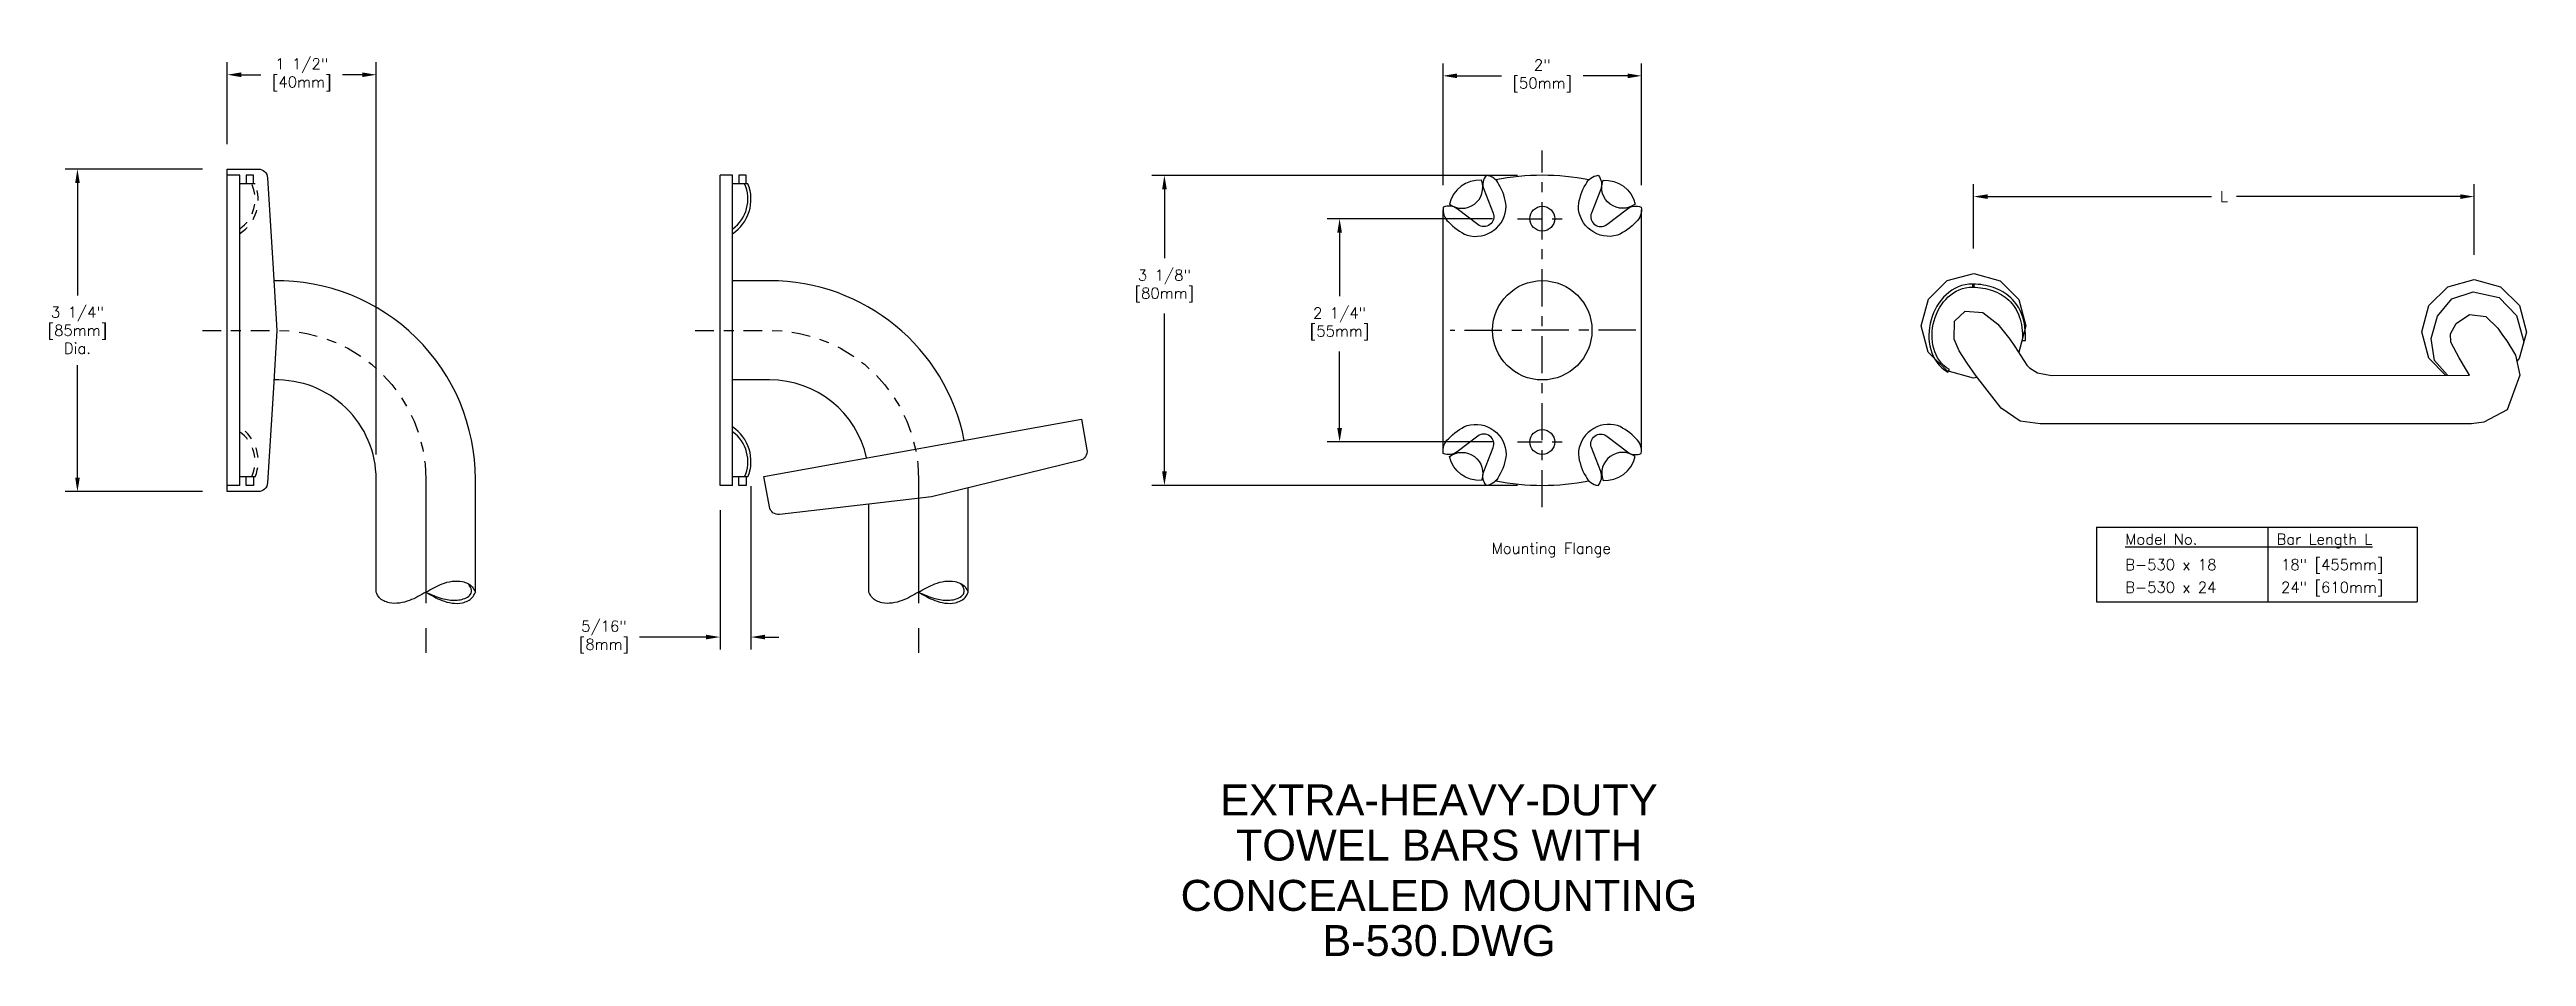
# Model space of a CAD drawing. Extents: x -10.5 to 14.5, y 3.4 to 12.5.
import ezdxf
from ezdxf.enums import TextEntityAlignment as Align

# ---------------------------------------------------------------- set-up
doc = ezdxf.new("R2010")
doc.units = 0
doc.header["$MEASUREMENT"] = 0
doc.header["$PDMODE"] = 35
doc.header["$PDSIZE"] = 0.000315
for name, pattern in [('CENTER', [2, 1.25, -0.25, 0.25, -0.25]), ('CENTER2', [1.125, 0.75, -0.125, 0.125, -0.125]), ('HIDDEN2', [0.1875, 0.125, -0.0625])]:
    doc.linetypes.add(name, pattern=pattern)
doc.layers.get('0').update_dxf_attribs({"linetype": 'CONTINUOUS'})
doc.layers.get('DEFPOINTS').update_dxf_attribs({"linetype": 'CONTINUOUS'})
for name, color, linetype in [('DETAIL', 4, 'CONTINUOUS'), ('DIM', 1, 'CONTINUOUS'), ('TEXT', 2, 'CONTINUOUS')]:
    doc.layers.add(name, color=color, linetype=linetype)
doc.styles.add('ARIAL_5', font='ARIAL.TTF', dxfattribs={"height": 5})
doc.styles.add('DIM_S_5', font='simplex.shx', dxfattribs={"height": 0.109375})
doc.dimstyles.new('DIM_S_7', dxfattribs={"dimtxt": 0.12, "dimasz": 0.140625, "dimexe": 0.125, "dimexo": 0.25, "dimgap": 0.09375, "dimtad": 0, "dimtih": 1, "dimtoh": 1, "dimdec": 4, "dimrnd": 0.0625, "dimzin": 4, "dimtxsty": 'DIM_S_5', "dimcen": 0.09375, "dimaunit": 1, "dimazin": 3, "dimtfac": 1, "dimtdec": 4, "dimtofl": 0, "dimtmove": 0, "dimatfit": 3, "dimtolj": 1, "dimtzin": 0})

# ---------------------------------------------------------------- blocks, each defined once
blk = doc.blocks.new('*D7')
at = {"color": 0, "linetype": 'BYBLOCK'}
for p, q in [((-8.687, 11.573), (-8.687, 12.399)), ((-8.547, 12.274), (-8.349, 12.274)), ((-7.328, 12.274), (-7.526, 12.274)), ((-7.187, 8.448), (-7.187, 12.399))]:
    blk.add_line(p, q, dxfattribs=at)
for points in [[(-8.547, 12.297), (-8.547, 12.25), (-8.687, 12.274)], [(-7.328, 12.297), (-7.328, 12.25), (-7.187, 12.274)]]:
    blk.add_solid(points, dxfattribs=at)
at = {"layer": 'DEFPOINTS', "color": 0, "linetype": 'BYBLOCK'}
for p in [(-7.187, 12.274), (-8.687, 11.323), (-7.187, 8.198)]:
    blk.add_point(p, dxfattribs=at)
at = {"color": 0, "linetype": 'BYBLOCK', "insert": (-7.937, 12.274), "char_height": 0.1094, "attachment_point": 5, "style": 'DIM_S_5'}
blk.add_mtext('\\A1;1 1/2"\\P[40mm]', dxfattribs=at)
blk = doc.blocks.new('*D6')
at = {"color": 0, "linetype": 'BYBLOCK'}
for p, q in [((-8.937, 11.323), (-10.322, 11.323)), ((-10.197, 11.182), (-10.197, 10.049)), ((-10.197, 8.214), (-10.197, 9.346)), ((-8.937, 8.073), (-10.322, 8.073))]:
    blk.add_line(p, q, dxfattribs=at)
for points in [[(-10.22, 11.182), (-10.173, 11.182), (-10.197, 11.323)], [(-10.22, 8.214), (-10.173, 8.214), (-10.197, 8.073)]]:
    blk.add_solid(points, dxfattribs=at)
at = {"layer": 'DEFPOINTS', "color": 0, "linetype": 'BYBLOCK'}
for p in [(-8.687, 11.323), (-10.197, 8.073), (-8.687, 8.073)]:
    blk.add_point(p, dxfattribs=at)
at = {"color": 0, "linetype": 'BYBLOCK', "insert": (-10.197, 9.698), "char_height": 0.1094, "attachment_point": 5, "style": 'DIM_S_5'}
blk.add_mtext('\\A1;3 1/4"\\P[85mm]\\PDia.', dxfattribs=at)
blk = doc.blocks.new('*D5')
at = {"color": 0, "linetype": 'BYBLOCK'}
for p, q in [((-3.411, 8.128), (-3.411, 6.482)), ((-3.723, 7.885), (-3.723, 6.482)), ((-3.864, 6.607), (-4.533, 6.607)), ((-3.27, 6.607), (-3.13, 6.607))]:
    blk.add_line(p, q, dxfattribs=at)
for points in [[(-3.864, 6.63), (-3.864, 6.583), (-3.723, 6.607)], [(-3.27, 6.63), (-3.27, 6.583), (-3.411, 6.607)]]:
    blk.add_solid(points, dxfattribs=at)
at = {"layer": 'DEFPOINTS', "color": 0, "linetype": 'BYBLOCK'}
for p in [(-3.411, 8.378), (-3.723, 8.135), (-3.411, 6.607)]:
    blk.add_point(p, dxfattribs=at)
at = {"color": 0, "linetype": 'BYBLOCK', "insert": (-4.892, 6.607), "char_height": 0.1094, "attachment_point": 5, "style": 'DIM_S_5'}
blk.add_mtext('\\A1;5/16"\\P[8mm]', dxfattribs=at)
blk = doc.blocks.new('*D4')
at = {"color": 0, "linetype": 'BYBLOCK'}
for p, q in [((3.561, 11.161), (3.561, 12.388)), ((3.702, 12.263), (4.15, 12.263)), ((5.421, 12.263), (4.973, 12.263)), ((5.561, 11.161), (5.561, 12.388))]:
    blk.add_line(p, q, dxfattribs=at)
for points in [[(3.702, 12.286), (3.702, 12.239), (3.561, 12.263)], [(5.421, 12.286), (5.421, 12.239), (5.561, 12.263)]]:
    blk.add_solid(points, dxfattribs=at)
at = {"layer": 'DEFPOINTS', "color": 0, "linetype": 'BYBLOCK'}
for p in [(5.561, 12.263), (3.561, 10.911), (5.561, 10.911)]:
    blk.add_point(p, dxfattribs=at)
at = {"color": 0, "linetype": 'BYBLOCK', "insert": (4.561, 12.263), "char_height": 0.1094, "attachment_point": 5, "style": 'DIM_S_5'}
blk.add_mtext('\\A1;2"\\P[50mm]', dxfattribs=at)
blk = doc.blocks.new('*D3')
at = {"color": 0, "linetype": 'BYBLOCK'}
for p, q in [((4.311, 11.26), (0.629, 11.26)), ((0.754, 11.12), (0.754, 10.424)), ((0.754, 8.276), (0.754, 9.866)), ((4.311, 8.135), (0.629, 8.135))]:
    blk.add_line(p, q, dxfattribs=at)
for points in [[(0.731, 11.12), (0.778, 11.12), (0.754, 11.26)], [(0.731, 8.276), (0.778, 8.276), (0.754, 8.135)]]:
    blk.add_solid(points, dxfattribs=at)
at = {"layer": 'DEFPOINTS', "color": 0, "linetype": 'BYBLOCK'}
for p in [(4.561, 11.26), (0.754, 8.135), (4.561, 8.135)]:
    blk.add_point(p, dxfattribs=at)
at = {"color": 0, "linetype": 'BYBLOCK', "insert": (0.754, 10.145), "char_height": 0.1094, "attachment_point": 5, "style": 'DIM_S_5'}
blk.add_mtext('\\A1;3 1/8"\\P[80mm]', dxfattribs=at)
blk = doc.blocks.new('*D2')
at = {"color": 0, "linetype": 'BYBLOCK'}
for p, q in [((4.061, 10.823), (2.394, 10.823)), ((2.519, 10.682), (2.519, 10.042)), ((2.519, 8.714), (2.519, 9.485)), ((4.061, 8.573), (2.394, 8.573))]:
    blk.add_line(p, q, dxfattribs=at)
for points in [[(2.496, 10.682), (2.543, 10.682), (2.519, 10.823)], [(2.496, 8.714), (2.543, 8.714), (2.519, 8.573)]]:
    blk.add_solid(points, dxfattribs=at)
at = {"layer": 'DEFPOINTS', "color": 0, "linetype": 'BYBLOCK'}
for p in [(4.311, 10.823), (2.519, 8.573), (4.311, 8.573)]:
    blk.add_point(p, dxfattribs=at)
at = {"color": 0, "linetype": 'BYBLOCK', "insert": (2.519, 9.763), "char_height": 0.1094, "attachment_point": 5, "style": 'DIM_S_5'}
blk.add_mtext('\\A1;2 1/4"\\P[55mm]', dxfattribs=at)
blk = doc.blocks.new('TBLK_TX')
blk = doc.blocks.new('*D1')
at = {"color": 0, "linetype": 'BYBLOCK'}
for p, q in [((8.907, 10.521), (8.907, 11.171)), ((9.048, 11.046), (11.304, 11.046)), ((13.809, 11.046), (11.554, 11.046)), ((13.95, 10.459), (13.95, 11.171))]:
    blk.add_line(p, q, dxfattribs=at)
for points in [[(9.048, 11.069), (9.048, 11.022), (8.907, 11.046)], [(13.809, 11.069), (13.809, 11.022), (13.95, 11.046)]]:
    blk.add_solid(points, dxfattribs=at)
at = {"layer": 'DEFPOINTS', "color": 0, "linetype": 'BYBLOCK'}
for p in [(13.95, 11.046), (8.907, 10.271), (13.95, 10.209)]:
    blk.add_point(p, dxfattribs=at)
at = {"color": 0, "linetype": 'BYBLOCK', "insert": (11.429, 11.046), "char_height": 0.1094, "attachment_point": 5, "style": 'DIM_S_5'}
blk.add_mtext('\\A1;L', dxfattribs=at)

msp = doc.modelspace()

# ---------------------------------------------------------------- linework, layer by layer
at = {"layer": 'DETAIL', "linetype": 'CENTER2', "ltscale": 0.5}
msp.add_line((4.56114, 7.91479), (4.56114, 11.50862), dxfattribs=at)
at = {"layer": 'DETAIL', "linetype": 'CONTINUOUS'}
for p, q in [((-8.56247, 11.2604), (-8.68747, 11.2604)), ((-8.68747, 8.1354), (-8.68747, 11.2604)), ((-8.56247, 8.1354), (-8.56247, 11.2604)), ((-8.49647, 11.2604), (-8.49647, 11.17535)), ((-8.42366, 11.2604), (-8.49647, 11.2604)), ((-8.42366, 11.17535), (-8.42366, 11.2604)), ((-3.72297, 8.1354), (-3.72297, 11.2604)), ((-3.59797, 11.2604), (-3.72297, 11.2604)), ((-3.59797, 8.1354), (-3.59797, 11.2604)), ((-3.45916, 11.2604), (-3.53197, 11.2604)), ((-3.53197, 11.2604), (-3.53197, 11.17535)), ((-3.45916, 11.17535), (-3.45916, 11.2604)), ((-8.40632, 11.17535), (-8.56247, 11.17535)), ((-3.44182, 11.17535), (-3.59797, 11.17535)), ((3.56114, 8.48514), (3.56114, 10.91067)), ((5.56114, 8.48514), (5.56114, 10.91067)), ((-3.22297, 10.1979), (-3.59797, 10.1979)), ((-3.22297, 9.1979), (-3.59797, 9.1979)), ((-8.56247, 8.1354), (-8.68747, 8.1354)), ((-8.40632, 8.22046), (-8.56247, 8.22046)), ((-8.49647, 8.1354), (-8.49647, 8.22046)), ((-8.42366, 8.1354), (-8.49647, 8.1354)), ((-8.42366, 8.22046), (-8.42366, 8.1354)), ((-7.18747, 7.05894), (-7.18747, 8.1979)), ((-6.18747, 7.05894), (-6.18747, 8.1979)), ((-3.59797, 8.1354), (-3.72297, 8.1354)), ((-3.44182, 8.22046), (-3.59797, 8.22046)), ((-3.53197, 8.1354), (-3.53197, 8.22046)), ((-3.45916, 8.1354), (-3.53197, 8.1354)), ((-3.45916, 8.22046), (-3.45916, 8.1354)), ((-1.22297, 7.05894), (-1.22297, 8.11177)), ((-2.22297, 7.05894), (-2.22297, 7.94766))]:
    msp.add_line(p, q, dxfattribs=at)
at = {"layer": 'DETAIL', "linetype": 'CENTER2', "ltscale": 0.333333}
for p, q in [((4.31114, 10.8229), (4.81114, 10.8229)), ((4.31114, 8.5729), (4.81114, 8.5729))]:
    msp.add_line(p, q, dxfattribs=at)
at = {"layer": 'DETAIL', "linetype": 'CENTER'}
for p, q in [((-6.68747, 8.1979), (-6.68747, 6.43822)), ((-1.72297, 8.1979), (-1.72297, 6.43822))]:
    msp.add_line(p, q, dxfattribs=at)
at = {"layer": 'DETAIL', "linetype": 'CONTINUOUS'}
for points in [[(-8.22624, 9.06355), (-8.28139, 8.16094, -0.3964495), (-8.37497, 8.0729), (-8.68747, 8.0729), (-8.68747, 11.3229), (-8.37497, 11.3229, -0.3964495), (-8.28139, 11.23487), (-8.22538, 10.31831)], [(-2.22459, 7.94747), (-3.12273, 7.84205, -0.3964495), (-3.22593, 7.91857), (-3.28122, 8.22615), (-0.0825, 8.80118), (-0.0272, 8.49361, -0.3964495), (-0.09729, 8.38593), (-0.98948, 8.16864)]]:
    msp.add_lwpolyline(points, format="xyb", dxfattribs=at)
for points in [[(3.91227, 10.764), (3.70396, 10.92274, 0.276967), (3.56354, 10.93837, 0.25931741), (3.61466, 10.79105, 0.10634493), (3.80383, 10.65632, 0.48916198), (4.19782, 10.94872, 0.10634493), (4.12367, 11.16881, 0.25931741), (3.99748, 11.2604, 0.28064284), (3.97242, 11.11973), (4.06582, 10.87959, -0.75741288)], [(5.21, 10.764), (5.41831, 10.92274, -0.276967), (5.55873, 10.93837, -0.25931741), (5.50761, 10.79105, -0.10634493), (5.31844, 10.65632, -0.48916198), (4.92445, 10.94872, -0.10634493), (4.9986, 11.16881, -0.25931741), (5.12479, 11.2604, -0.28064284), (5.14985, 11.11973), (5.05645, 10.87959, 0.75741288)], [(3.62527, 10.97039, 0.74915081), (3.94895, 11.2106, 0.36823816)], [(5.497, 10.97039, -0.74915081), (5.17332, 11.2106, -0.36823816)], [(3.91227, 8.63181), (3.70396, 8.47307, -0.276967), (3.56354, 8.45744, -0.25931741), (3.61466, 8.60476, -0.10634493), (3.80383, 8.73949, -0.48916198), (4.19782, 8.44709, -0.10634493), (4.12367, 8.227, -0.25931741), (3.99748, 8.1354, -0.28064284), (3.97242, 8.27608), (4.06582, 8.51622, 0.75741288)], [(5.21, 8.63181), (5.41831, 8.47307, 0.276967), (5.55873, 8.45744, 0.25931741), (5.50761, 8.60476, 0.10634493), (5.31844, 8.73949, 0.48916198), (4.92445, 8.44709, 0.10634493), (4.9986, 8.227, 0.25931741), (5.12479, 8.1354, 0.28064284), (5.14985, 8.27608), (5.05645, 8.51622, -0.75741288)], [(3.62527, 8.42542, -0.74915081), (3.94895, 8.18521, -0.36823816)], [(5.497, 8.42542, 0.74915081), (5.17332, 8.18521, 0.36823816)]]:
    msp.add_lwpolyline(points, format="xyb", close=True, dxfattribs=at)
for points in [[(-8.22538, 10.31831), (-8.18747, 9.6979), (-8.22624, 9.06355)], [(8.37862, 9.74448), (8.45122, 10.01052), (8.64094, 10.19935), (8.90745, 10.27082)], [(8.90745, 10.27082), (9.1737, 10.19828), (9.36267, 10.00871), (9.43419, 9.74237)], [(13.42101, 9.68262), (13.4936, 9.94867), (13.68332, 10.13749), (13.94984, 10.20896)], [(13.68043, 9.24643), (13.55049, 9.39429), (13.51586, 9.61606), (13.57915, 9.83987), (13.72529, 10.01396), (13.93923, 10.08656)], [(13.93923, 10.08656), (14.2007, 10.02888), (14.37521, 9.84662), (14.45007, 9.58338)], [(13.94984, 10.20896), (14.21608, 10.13642), (14.40505, 9.94685), (14.47658, 9.68051)], [(8.90536, 9.21608), (8.63912, 9.28862), (8.45015, 9.47818), (8.37862, 9.74448)], [(13.90208, 9.24663), (13.87182, 9.29661), (13.80025, 9.42033), (13.71616, 9.57847), (13.71171, 9.6625), (13.76951, 9.76712), (13.90331, 9.85777), (14.06759, 9.83597), (14.18792, 9.71985), (14.23463, 9.64993), (14.2802, 9.59344), (14.36476, 9.4471), (14.41007, 9.24558), (14.28318, 8.89768), (14.0486, 8.77248), (13.92238, 8.75605), (9.57885, 8.75605), (9.375, 8.78111), (9.18506, 8.91509), (8.92615, 9.24618), (8.84087, 9.36629), (8.76121, 9.49006), (8.7092, 9.60915), (8.71458, 9.79052), (8.82265, 9.89099), (9, 9.87793), (9.15217, 9.76137), (9.27204, 9.61037), (9.32065, 9.53546), (9.44407, 9.34651), (9.46941, 9.31966), (9.55005, 9.2698), (9.69289, 9.24295)], [(9.43419, 9.74237), (9.3616, 9.47636), (9.36018, 9.47494)], [(13.66188, 9.24642), (13.49253, 9.41631), (13.42101, 9.68262)], [(14.47658, 9.68051), (14.40398, 9.4145), (14.37792, 9.38856)], [(8.94201, 9.22591), (8.90536, 9.21608)], [(-0.98948, 8.16864), (-1.59339, 8.02156), (-2.22459, 7.94747)]]:
    msp.add_lwpolyline(points, dxfattribs=at)
for points in [[(8.89702, 10.1639), (8.85822, 10.16256), (8.8207, 10.15726), (8.78464, 10.14835), (8.7501, 10.13598), (8.71714, 10.12045), (8.68593, 10.10193), (8.65649, 10.08068), (8.62885, 10.05692), (8.60308, 10.03082), (8.57919, 10.00272), (8.55733, 9.97272), (8.53739, 9.94105), (8.51955, 9.90802), (8.50386, 9.87369), (8.49028, 9.83833), (8.47891, 9.80213), (8.46978, 9.76526), (8.46299, 9.72796), (8.45858, 9.69046), (8.45663, 9.65288), (8.45721, 9.61556), (8.4603, 9.57854), (8.46606, 9.54205), (8.47455, 9.50636), (8.48576, 9.4716), (8.49988, 9.43809), (8.5169, 9.40596), (8.53695, 9.37553), (8.56002, 9.34692), (8.58614, 9.32044), (8.61541, 9.29637), (8.64787, 9.27482), (8.66366, 9.30153), (8.63386, 9.32126), (8.60703, 9.34339), (8.58307, 9.36756), (8.56195, 9.39373), (8.54362, 9.42175), (8.52793, 9.45133), (8.51489, 9.48239), (8.5044, 9.51463), (8.49652, 9.54799), (8.49113, 9.58217), (8.48817, 9.61704), (8.4877, 9.65238), (8.48955, 9.68791), (8.49371, 9.72346), (8.50013, 9.75883), (8.50876, 9.79376), (8.51953, 9.82812), (8.53238, 9.86168), (8.54735, 9.89418), (8.56422, 9.92552), (8.58294, 9.95536), (8.60358, 9.98354), (8.62591, 10.00993), (8.64997, 10.03422), (8.67566, 10.05629), (8.70293, 10.07597), (8.7317, 10.09301), (8.76186, 10.10731), (8.79349, 10.11861), (8.82652, 10.12679), (8.86089, 10.13159), (8.89666, 10.13294), (8.89854, 10.13301), (8.9003, 10.13325), (8.90193, 10.13365), (8.90344, 10.13419), (8.90485, 10.13488), (8.90612, 10.13569), (8.90729, 10.13661), (8.90833, 10.13764), (8.90924, 10.13877), (8.91005, 10.13997), (8.91073, 10.14123), (8.91128, 10.14257), (8.91173, 10.14395), (8.91205, 10.14536), (8.91224, 10.1468), (8.91232, 10.14824), (8.91228, 10.1497), (8.91212, 10.15114), (8.91182, 10.15255), (8.91142, 10.15394), (8.9109, 10.15529), (8.91025, 10.15656), (8.90947, 10.15778), (8.90858, 10.15894), (8.90757, 10.15999), (8.90643, 10.16093), (8.90517, 10.16178), (8.90378, 10.1625), (8.90228, 10.16307), (8.90064, 10.16351), (8.8989, 10.16379)], [(9.42848, 9.59433), (9.4297, 9.63028), (9.42927, 9.66494), (9.42739, 9.69845), (9.42396, 9.73076), (9.41909, 9.76179), (9.41287, 9.79172), (9.4052, 9.82038), (9.39624, 9.84789), (9.38592, 9.87422), (9.3744, 9.89928), (9.36167, 9.92319), (9.34775, 9.94601), (9.3327, 9.96752), (9.31664, 9.98792), (9.29951, 10.00711), (9.28137, 10.02519), (9.26233, 10.0421), (9.24241, 10.05785), (9.22163, 10.07244), (9.20007, 10.0859), (9.17783, 10.09827), (9.15483, 10.10948), (9.13125, 10.11963), (9.10705, 10.12869), (9.08229, 10.13673), (9.057, 10.14367), (9.0313, 10.14956), (9.00508, 10.15444), (8.97854, 10.15833), (8.95168, 10.1612), (8.92446, 10.16303), (8.89702, 10.1639), (8.89666, 10.13294), (8.92299, 10.13206), (8.94902, 10.13023), (8.97477, 10.1275), (9.00011, 10.12384), (9.02497, 10.1192), (9.04948, 10.11357), (9.07344, 10.10698), (9.09684, 10.09945), (9.1197, 10.09086), (9.14195, 10.08132), (9.16351, 10.07072), (9.18442, 10.05918), (9.20451, 10.04658), (9.22385, 10.03296), (9.24241, 10.0183), (9.26012, 10.00261), (9.27692, 9.98586), (9.29283, 9.96799), (9.30781, 9.94907), (9.32179, 9.929), (9.33473, 9.9079), (9.3466, 9.88558), (9.35739, 9.86206), (9.36699, 9.83746), (9.37546, 9.81164), (9.38266, 9.78456), (9.38862, 9.75633), (9.39324, 9.72676), (9.39643, 9.69601), (9.3983, 9.66397), (9.39862, 9.63053), (9.39751, 9.59591)], [(9.69289, 9.24295), (13.90208, 9.24663), (13.87182, 9.29661), (13.80025, 9.42033), (13.71616, 9.57847), (13.71171, 9.6625), (13.76951, 9.76712), (13.90331, 9.85777), (14.06759, 9.83597), (14.18792, 9.71985), (14.23463, 9.64993), (14.2802, 9.59344), (14.36476, 9.4471), (14.41007, 9.24558), (14.28318, 8.89768), (14.0486, 8.77248), (13.92238, 8.75605), (9.57885, 8.75605), (9.375, 8.78111), (9.18506, 8.91509), (8.92615, 9.24618), (8.84087, 9.36629), (8.76121, 9.49006), (8.7092, 9.60915), (8.71458, 9.79052), (8.82265, 9.89099), (9, 9.87793), (9.15217, 9.76137), (9.27204, 9.61037), (9.32065, 9.53546), (9.44407, 9.34651), (9.46941, 9.31966), (9.55005, 9.2698)]]:
    msp.add_lwpolyline(points, close=True, dxfattribs=at)
at = {"layer": 'DETAIL', "linetype": 'CENTER2', "ltscale": 0.25, "flags": 128}
for points in [[(-8.93747, 9.6979), (-8.18747, 9.6979, -0.41421356), (-6.68747, 8.1979, -0.32860433)], [(-3.97297, 9.6979), (-3.22297, 9.6979, -0.41421356), (-1.72297, 8.1979, -0.32860433)]]:
    msp.add_lwpolyline(points, format="xyb", dxfattribs=at)
at = {"layer": 'DETAIL', "linetype": 'CENTER2', "ltscale": 0.5}
msp.add_lwpolyline([(5.5037, 9.69875), (3.63477, 9.69734)], dxfattribs=at)
at = {"layer": 'DETAIL', "linetype": 'CONTINUOUS'}
for centre, radius in [((4.56114, 10.8229), 0.125), ((4.56114, 9.69804), 0.5005), ((4.56114, 8.5729), 0.125)]:
    msp.add_circle(centre, radius, dxfattribs=at)
for centre, radius, start, end in [((4.56114, 8.85668), 2.40372, 78.746331, 101.253669), ((-3.82692, 11.0183), 0.4159, 303.401244, 22.188129), ((-3.81256, 11.02057), 0.37, 305.448644, 24.729815), ((-3.82692, 8.37751), 0.4159, 337.811871, 56.598756), ((-3.81256, 8.37523), 0.37, 335.270185, 54.551356), ((4.56114, 10.53913), 2.40372, 258.746331, 281.253669)]:
    msp.add_arc(centre, radius, start, end, dxfattribs=at)
at = {"layer": 'DETAIL', "linetype": 'HIDDEN2', "ltscale": 0.5}
for centre, radius, start, end in [((-8.77706, 11.02057), 0.37, 305.448644, 24.729815), ((-8.79143, 11.0183), 0.4159, 303.401244, 22.188129), ((-8.79143, 8.37751), 0.4159, 337.811871, 56.598756), ((-8.77706, 8.37523), 0.37, 335.270185, 54.551356)]:
    msp.add_arc(centre, radius, start, end, dxfattribs=at)
at = {"layer": 'DETAIL', "ltscale": 0.5}
for centre, radius, start, end in [((-8.18747, 8.1979), 2, 0, 90.874887), ((-3.22297, 8.1979), 2, 11.282901, 90), ((-8.18747, 8.1979), 1, 0, 91.752433), ((-3.22297, 8.1979), 1, 12.375003, 90)]:
    msp.add_arc(centre, radius, start, end, dxfattribs=at)
at = {"layer": 'DETAIL', "linetype": 'CONTINUOUS'}
for points in [[(-6.68747, 7.05894), (-6.85127, 6.97572), (-7.05686, 6.95248), (-7.1556, 7.00479), (-7.18747, 7.05894)], [(-6.68747, 7.05894), (-6.52368, 7.14216), (-6.31808, 7.1654), (-6.21934, 7.11308), (-6.18747, 7.05894)], [(-6.68747, 7.05894), (-6.52368, 6.97572), (-6.31808, 6.95248), (-6.21934, 7.00479), (-6.18747, 7.05894)], [(-1.72297, 7.05894), (-1.88676, 6.97572), (-2.09236, 6.95248), (-2.1911, 7.00479), (-2.22297, 7.05894)], [(-1.72297, 7.05894), (-1.55918, 7.14216), (-1.35358, 7.1654), (-1.25484, 7.11308), (-1.22297, 7.05894)], [(-1.72297, 7.05894), (-1.55918, 6.97572), (-1.35358, 6.95248), (-1.25484, 7.00479), (-1.22297, 7.05894)]]:
    msp.add_spline(points, degree=3, dxfattribs=at)
for points in [[(-6.68747, 7.05894), (-6.63378, 7.035), (-6.53661, 6.99169), (-6.39087, 6.96953), (-6.28374, 6.99182), (-6.21877, 7.04715), (-6.23082, 7.10748), (-6.25293, 7.13524), (-6.26211, 7.14589)], [(-1.72297, 7.05894), (-1.66928, 7.035), (-1.57211, 6.99169), (-1.42636, 6.96953), (-1.31923, 6.99182), (-1.25426, 7.04715), (-1.26631, 7.10748), (-1.28843, 7.13524), (-1.2976, 7.14589)]]:
    msp.add_open_spline(points, degree=3, knots=[0, 0, 0, 0, 0.174848314, 0.316426842, 0.444395973, 0.501946504, 0.565804876, 0.608727738, 0.608727738, 0.608727738, 0.608727738], dxfattribs=at)
at = {"layer": 'DIM', "linetype": 'CONTINUOUS'}
for p, q in [((10.14503, 7.7157), (10.14503, 6.96109)), ((10.14503, 7.7157), (13.37572, 7.7157)), ((11.87051, 7.7157), (11.87051, 6.96109)), ((13.37572, 7.7157), (13.37572, 6.96109)), ((10.14503, 6.96109), (13.37572, 6.96109))]:
    msp.add_line(p, q, dxfattribs=at)

# ---------------------------------------------------------------- block references
at = {"layer": 'TEXT', "linetype": 'CONTINUOUS'}
ref = msp.add_blockref('TBLK_TX', (3.52019, 4.80943), dxfattribs=dict(at, xscale=0.06240000000000001, yscale=0.06240000000000001, zscale=0.06240000000000001))
ref.add_attrib('TITLE', 'EXTRA-HEAVY-DUTY', dxfattribs={"layer": '0', "height": 0.312, "style": 'ARIAL_5'}).set_placement((3.52019, 4.80943), align=Align.CENTER)
ref.add_attrib('DWG_NAME', 'TOWEL BARS WITH', dxfattribs={"layer": '0', "height": 0.312, "style": 'ARIAL_5'}).set_placement((3.52019, 4.35406), align=Align.CENTER)
ref = msp.add_blockref('TBLK_TX', (3.52019, 3.84742), dxfattribs=dict(at, xscale=0.06240000000000001, yscale=0.06240000000000001, zscale=0.06240000000000001))
ref.add_attrib('TITLE', 'CONCEALED MOUNTING', dxfattribs={"layer": '0', "height": 0.312, "style": 'ARIAL_5'}).set_placement((3.52019, 3.84742), align=Align.CENTER)
ref.add_attrib('DWG_NAME', 'B-530.DWG', dxfattribs={"layer": '0', "height": 0.312, "style": 'ARIAL_5'}).set_placement((3.52019, 3.39205), align=Align.CENTER)

# ---------------------------------------------------------------- texts
at = {"layer": 'DIM', "linetype": 'CONTINUOUS', "style": 'DIM_S_5'}
for s, p in [('Mounting Flange', (4.05154, 7.44674)), ('%%uModel No.         Bar Length L', (10.43486, 7.53798)), ('B-530 x 18       18" [455mm]', (10.43486, 7.2821)), ('B-530 x 24       24" [610mm]', (10.43486, 7.05405))]:
    msp.add_text(s, height=0.109375, dxfattribs=at).set_placement(p)

# ---------------------------------------------------------------- dimensions: what is measured, and where the dimension line sits
at = {"layer": 'DIM', "linetype": 'CONTINUOUS'}
for base, p1, p2, text, picture, middle in [((-7.18747, 12.27352), (-8.68747, 11.3229), (-7.18747, 8.1979), '<>\\P[40mm]', '*D7', (-7.93747, 12.27352)), ((5.56114, 12.26285), (3.56114, 10.91067), (5.56114, 10.91067), '<>\\P[50mm]', '*D4', (4.56114, 12.26285))]:
    dim = msp.add_linear_dim(base=base, p1=p1, p2=p2, text=text, dimstyle='DIM_S_7', override={"dimpost": '"'}, dxfattribs=at)
    dim.commit()
    dim.dimension.update_dxf_attribs({"geometry": picture, "text_midpoint": middle})
for base, p1, p2, text, picture, middle in [((-10.19673, 8.0729), (-8.68747, 11.3229), (-8.68747, 8.0729), '<>\\P[85mm]\\PDia.', '*D6', (-10.19673, 9.6979)), ((0.75444, 8.1354), (4.56114, 11.2604), (4.56114, 8.1354), '<>\\P[80mm]', '*D3', (0.75444, 10.14499)), ((2.51922, 8.5729), (4.31114, 10.8229), (4.31114, 8.5729), '<>\\P[55mm]', '*D2', (2.51922, 9.76324))]:
    dim = msp.add_linear_dim(base=base, p1=p1, p2=p2, angle=90, text=text, dimstyle='DIM_S_7', override={"dimpost": '"'}, dxfattribs=at)
    dim.commit()
    dim.dimension.update_dxf_attribs({"geometry": picture, "text_midpoint": middle, "dimtype": 128})
for base, p1, p2, text, picture, middle in [((13.94984, 11.04571), (8.90745, 10.27082), (13.94984, 10.20896), 'L', '*D1', (11.42865, 11.04571)), ((-3.411024, 6.60662), (-3.72297, 8.135405), (-3.411024, 8.377512), '<>\\P[8mm]', '*D5', (-4.892241, 6.60662))]:
    dim = msp.add_linear_dim(base=base, p1=p1, p2=p2, text=text, dimstyle='DIM_S_7', override={"dimpost": '"'}, dxfattribs=at)
    dim.commit()
    dim.dimension.update_dxf_attribs({"geometry": picture, "text_midpoint": middle, "dimtype": 128})

doc.saveas('drawing.dxf')
